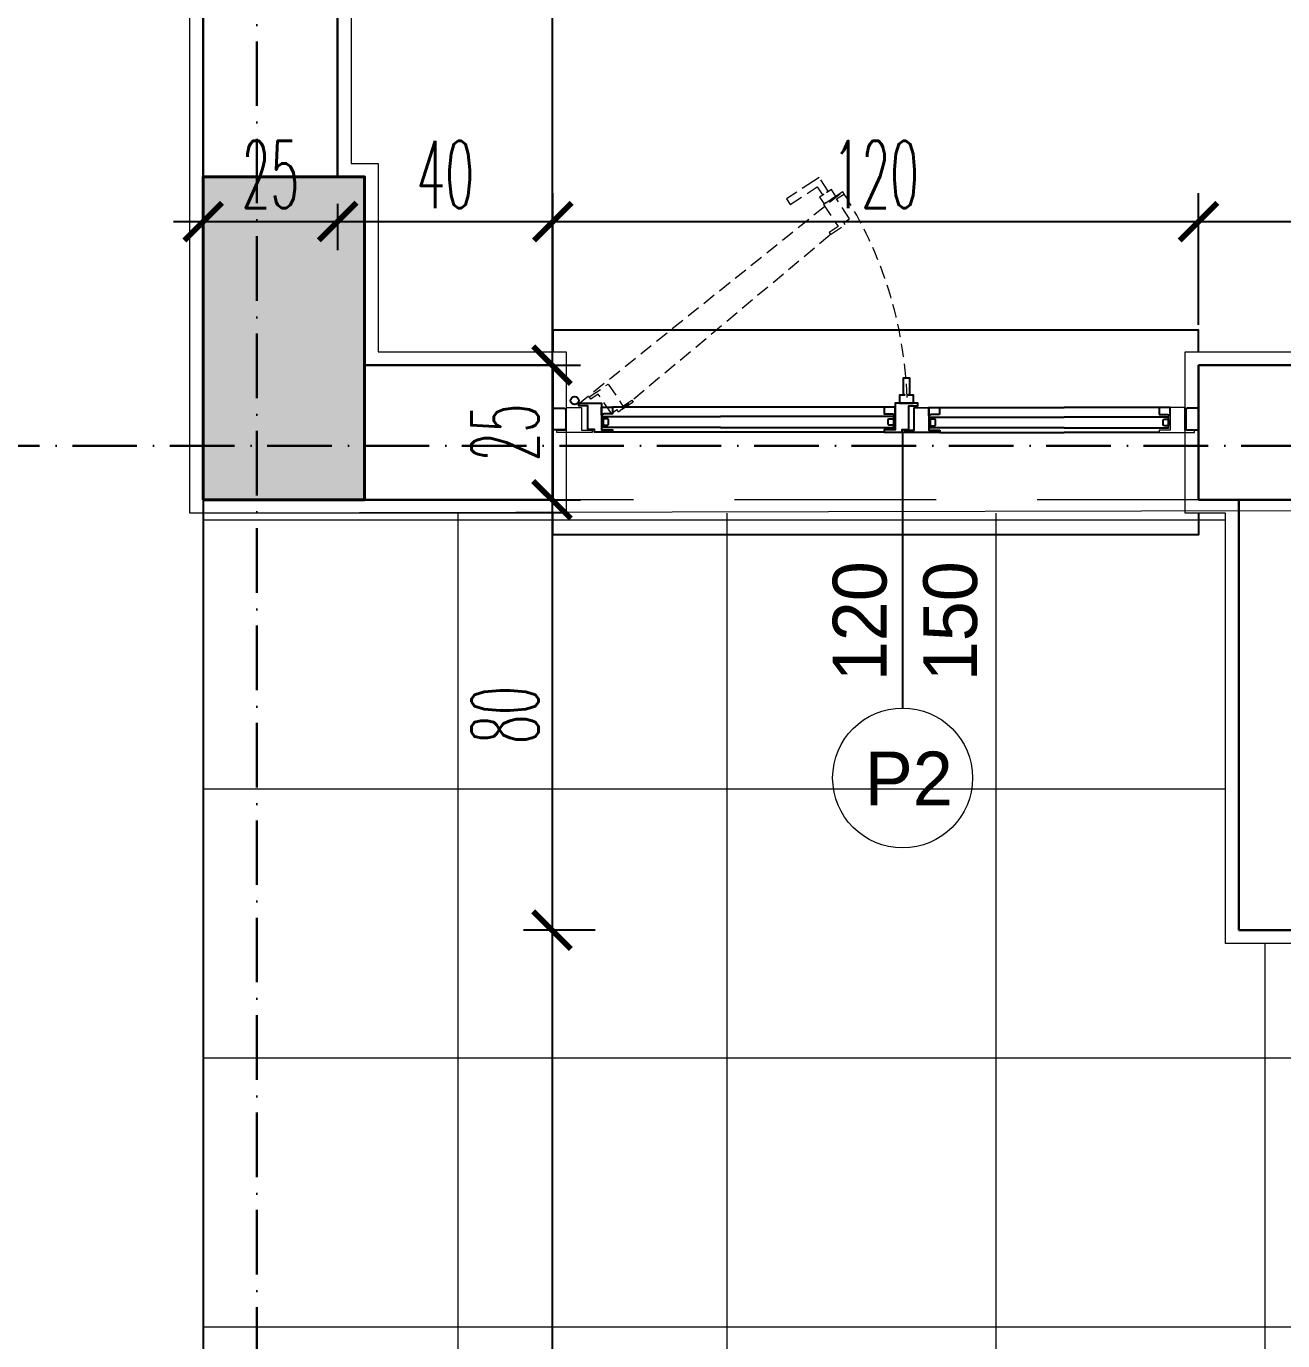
# Model space of a CAD drawing. Extents: x 775040 to 808375, y 4159409 to 4163651.
# Drawn here: x 784169.8 to 784403.3, y 4161647.4 to 4161891.8 of the extents above; entities that cross this region are included whole.
import ezdxf

# ---------------------------------------------------------------- set-up
doc = ezdxf.new("R2010")
doc.units = 0
doc.header["$MEASUREMENT"] = 0
doc.header["$PDMODE"] = 3
for name, pattern in [('ACAD_ISO07W100', [3, 0, -3]), ('ACAD_ISO10W100', [18, 12, -3, 0, -3]), ('DUZ', [500, 500]), ('HIDDEN', [0.375, 0.25, -0.125])]:
    doc.linetypes.add(name, pattern=pattern)
doc.layers.get('0').update_dxf_attribs({"linetype": 'DUZ'})
for name, color, linetype in [('denizlik', 25, 'Continuous'), ('pencere', 3, 'Continuous'), ('POZ', 3, 'Continuous')]:
    doc.layers.add(name, color=color, linetype=linetype)
for name, color, linetype, lineweight in [('duvar', 7, 'Continuous', 25), ('KAPI', 1, 'Continuous', 15), ('Z_ duvar', 7, 'Continuous', 30), ('Z_aks', 2, 'ACAD_ISO10W100', 30), ('Z_balkon', 3, 'Continuous', 25), ('Z_dış ölçü', 115, 'Continuous', 25), ('Z_izdot', 42, 'ACAD_ISO07W100', 9), ('Z_iç ölçü dikey', 111, 'Continuous', 25), ('Z_iç ölçü yatay', 75, 'Continuous', 20), ('Z_kolon', 2, 'Continuous', 40), ('Z_kolon tarama', 171, 'Continuous', 5), ('Z_sıva', 241, 'Continuous', 5), ('Z_tarama', 8, 'Continuous', 5), ('Z_zemin kat emsal', 1, 'Continuous', 9)]:
    doc.layers.add(name, color=color, linetype=linetype, lineweight=lineweight)
doc.styles.add('M2', font='', dxfattribs={"height": 10})
doc.styles.add('OLCUIC', font='ROMANS.SHX', dxfattribs={"width": 0.5})
doc.styles.get('M2').set_extended_font_data('Turkish Arial')
doc.dimstyles.new('ölçü 50', dxfattribs={"dimtxt": 12.5, "dimasz": 7, "dimexe": 5.3, "dimexo": 5, "dimgap": 2.5, "dimtad": 1, "dimdec": 0, "dimzin": 9, "dimdsep": 46, "dimtxsty": 'OLCUIC', "dimblk1": 'ARCHTICK', "dimblk2": 'ARCHTICK', "dimsah": 1, "dimcen": 0, "dimdle": 5.5, "dimadec": 0, "dimazin": 0, "dimtfac": 1, "dimtdec": 0, "dimtix": 1, "dimtofl": 0, "dimtmove": 1, "dimatfit": 3, "dimldrblk": 'ARCHTICK', "dimfxl": 0, "dimtolj": 1, "dimtzin": 0, "dimarcsym": 0})

# ---------------------------------------------------------------- blocks, each defined once
blk = doc.blocks.new('FAFA')
at = {"layer": 'denizlik'}
for points in [[(70653.35, -14418.76), (70653.35, -14414.76), (70533.35, -14414.76), (70533.35, -14418.76)], [(70653.35, -14448.76), (70653.35, -14452.76), (70533.35, -14452.76), (70533.35, -14448.76)]]:
    blk.add_lwpolyline(points, dxfattribs=at)
at = {"layer": 'duvar'}
for p, q in [((70533.35, -14421.26), (70533.35, -14446.26)), ((70653.35, -14421.26), (70653.35, -14441.26)), ((70653.35, -14421.26), (70653.35, -14446.26))]:
    blk.add_line(p, q, dxfattribs=at)
at = {"layer": 'KAPI', "color": 1, "linetype": 'HIDDEN', "ltscale": 10}
for p, q in [((70581.81, -14387.06), (70576.78, -14390.33)), ((70577.46, -14391.37), (70582.49, -14388.11)), ((70538, -14428.53), (70587.23, -14389.02)), ((70576.78, -14390.33), (70577.46, -14391.37)), ((70545.52, -14429.91), (70584.93, -14396.95))]:
    blk.add_line(p, q, dxfattribs=at)
for points in [[(70585.93, -14389.87), (70585.11, -14388.61), (70584.27, -14389.15), (70584.22, -14389.07), (70584.49, -14388.89), (70582.86, -14386.38), (70581.81, -14387.06)], [(70582.49, -14388.11), (70583.44, -14389.57), (70583.63, -14389.45), (70583.69, -14389.53), (70582.93, -14390.02), (70583.75, -14391.28), (70585.93, -14389.87)]]:
    blk.add_lwpolyline(points, dxfattribs=at)
for points in [[(70584.93, -14396.95), (70587.7, -14395.13), (70587.43, -14394.72), (70588.5, -14394.02), (70586.09, -14390.35), (70587.49, -14389.43), (70587.23, -14389.02), (70583.67, -14391.35), (70586.36, -14395.46), (70584.68, -14396.57)], [(70548.3, -14428.1), (70545.55, -14429.95), (70545.28, -14429.54), (70544.22, -14430.25), (70541.77, -14426.62), (70540.38, -14427.56), (70540.1, -14427.15), (70543.63, -14424.77), (70546.37, -14428.85), (70548.05, -14427.72)]]:
    blk.add_lwpolyline(points, close=True, dxfattribs=at)
at = {"layer": 'KAPI'}
for points in [[(70538.65, -14429.14), (70538.65, -14433.33), (70540.68, -14433.33), (70540.68, -14433.79), (70534.11, -14433.79), (70534.11, -14433.33), (70535.88, -14433.33), (70535.88, -14429.14), (70538.65, -14429.14)], [(70648.06, -14429.14), (70648.06, -14433.33), (70646.03, -14433.33), (70646.03, -14433.79), (70652.6, -14433.79), (70652.6, -14433.33), (70650.82, -14433.33), (70650.82, -14429.14), (70648.06, -14429.14)]]:
    blk.add_lwpolyline(points, dxfattribs=at)
for centre, radius in [((70537.4, -14427.83), 0.75), ((70598.35, -14497.98), 13)]:
    blk.add_circle(centre, radius, dxfattribs=at)
at = {"layer": 'KAPI', "color": 1, "linetype": 'HIDDEN', "ltscale": 10}
blk.add_arc((70523.58, -14429.93), 75.66, 2.0451, 32.7348, dxfattribs=at)
at = {"layer": 'pencere', "color": 1}
for p, q in [((70594.95, -14429.03), (70544.41, -14429.03)), ((70605.23, -14429.14), (70628.35, -14429.14)), ((70646.06, -14429.14), (70628.35, -14429.14)), ((70594.94, -14433.7), (70544.42, -14433.7)), ((70605.26, -14433.79), (70628.35, -14433.79)), ((70646.03, -14433.79), (70628.35, -14433.79))]:
    blk.add_line(p, q, dxfattribs=at)
at = {"layer": 'pencere', "color": 234}
blk.add_lwpolyline([(70600.39, -14428.29), (70600.39, -14426.79), (70599.39, -14426.79), (70599.39, -14426.69), (70599.71, -14426.69), (70599.71, -14423.69), (70598.46, -14423.69), (70598.46, -14426.69), (70598.69, -14426.69), (70598.69, -14426.79), (70597.79, -14426.79), (70597.79, -14428.29), (70600.39, -14428.29)], dxfattribs=at)
at = {"layer": 'pencere'}
for points in [[(70533.35, -14429.56, -0.414214), (70533.65, -14429.26), (70535.43, -14429.26, -0.414214), (70535.73, -14429.56), (70535.73, -14432.96, -0.414214), (70535.43, -14433.26), (70533.65, -14433.26, -0.414214), (70533.35, -14432.96)], [(70653.35, -14429.56, 0.414214), (70653.05, -14429.26), (70651.28, -14429.26, 0.414214), (70650.98, -14429.56), (70650.98, -14432.96, 0.414214), (70651.28, -14433.26), (70653.05, -14433.26, 0.414214), (70653.35, -14432.96)]]:
    blk.add_lwpolyline(points, format="xyb", close=True, dxfattribs=at)
for points in [[(70544.42, -14433.7), (70541.11, -14433.7), (70541.11, -14433.21), (70539.83, -14433.21), (70539.83, -14428.83), (70538.15, -14428.83), (70538.15, -14428.33), (70542.4, -14428.33), (70542.4, -14433.24), (70544.42, -14433.24)], [(70594.94, -14433.7), (70598.25, -14433.7), (70598.25, -14433.21), (70599.53, -14433.21), (70599.53, -14428.82), (70601.21, -14428.82), (70601.21, -14428.33), (70596.96, -14428.33), (70596.96, -14433.24), (70594.94, -14433.24)], [(70605.26, -14433.33), (70605.26, -14433.79), (70598.69, -14433.79), (70598.69, -14433.33), (70600.47, -14433.33), (70600.47, -14429.15), (70603.23, -14429.14), (70603.23, -14433.33)], [(70605.23, -14430.42), (70603.72, -14430.42), (70603.51, -14430.49), (70603.3, -14430.59), (70603.23, -14430.64), (70603.23, -14429.14), (70605.23, -14429.14)], [(70646.06, -14430.42), (70647.57, -14430.42), (70647.78, -14430.49), (70647.99, -14430.59), (70648.06, -14430.64), (70648.06, -14429.14), (70646.06, -14429.14)], [(70542.83, -14431.2), (70542.81, -14431.2), (70542.78, -14431.21), (70542.75, -14431.22), (70542.73, -14431.24), (70542.71, -14431.27), (70542.69, -14431.3), (70542.68, -14431.33), (70542.67, -14431.36), (70542.67, -14431.4), (70542.67, -14432.2), (70542.67, -14432.2), (70542.67, -14432.23), (70542.68, -14432.27), (70542.69, -14432.3), (70542.71, -14432.33), (70542.73, -14432.35), (70542.75, -14432.37), (70542.78, -14432.39), (70542.81, -14432.39), (70542.83, -14432.4), (70543.5, -14432.4), (70543.53, -14432.39), (70543.56, -14432.39), (70543.58, -14432.37), (70543.61, -14432.35), (70543.63, -14432.33), (70543.65, -14432.3), (70543.66, -14432.27), (70543.67, -14432.23), (70543.67, -14432.2), (70543.67, -14431.4), (70543.67, -14431.36), (70543.66, -14431.33), (70543.65, -14431.3), (70543.63, -14431.27), (70543.61, -14431.24), (70543.58, -14431.22), (70543.56, -14431.21), (70543.53, -14431.2), (70543.5, -14431.2), (70542.83, -14431.2)], [(70596.52, -14431.2), (70596.55, -14431.2), (70596.58, -14431.21), (70596.61, -14431.22), (70596.63, -14431.24), (70596.65, -14431.27), (70596.67, -14431.3), (70596.68, -14431.33), (70596.69, -14431.36), (70596.69, -14431.4), (70596.69, -14432.2), (70596.69, -14432.2), (70596.69, -14432.23), (70596.68, -14432.26), (70596.67, -14432.3), (70596.65, -14432.32), (70596.63, -14432.35), (70596.61, -14432.37), (70596.58, -14432.38), (70596.55, -14432.39), (70596.52, -14432.4), (70595.86, -14432.4), (70595.83, -14432.39), (70595.8, -14432.38), (70595.77, -14432.37), (70595.75, -14432.35), (70595.73, -14432.32), (70595.71, -14432.3), (70595.7, -14432.26), (70595.69, -14432.23), (70595.69, -14432.2), (70595.69, -14431.4), (70595.69, -14431.36), (70595.7, -14431.33), (70595.71, -14431.3), (70595.73, -14431.27), (70595.75, -14431.24), (70595.77, -14431.22), (70595.8, -14431.21), (70595.83, -14431.2), (70595.86, -14431.2), (70596.52, -14431.2)], [(70603.66, -14431.31), (70603.63, -14431.31), (70603.6, -14431.32), (70603.57, -14431.33), (70603.55, -14431.35), (70603.53, -14431.38), (70603.51, -14431.41), (70603.5, -14431.44), (70603.49, -14431.47), (70603.49, -14431.51), (70603.49, -14432.31), (70603.49, -14432.31), (70603.49, -14432.34), (70603.5, -14432.37), (70603.51, -14432.41), (70603.53, -14432.43), (70603.55, -14432.46), (70603.57, -14432.48), (70603.6, -14432.49), (70603.63, -14432.5), (70603.66, -14432.51), (70604.32, -14432.51), (70604.35, -14432.5), (70604.38, -14432.49), (70604.41, -14432.48), (70604.43, -14432.46), (70604.45, -14432.43), (70604.47, -14432.41), (70604.48, -14432.37), (70604.49, -14432.34), (70604.49, -14432.31), (70604.49, -14431.51), (70604.49, -14431.47), (70604.48, -14431.44), (70604.47, -14431.41), (70604.45, -14431.38), (70604.43, -14431.35), (70604.41, -14431.33), (70604.38, -14431.32), (70604.35, -14431.31), (70604.32, -14431.31), (70603.66, -14431.31)], [(70647.63, -14431.31), (70647.66, -14431.31), (70647.69, -14431.32), (70647.72, -14431.33), (70647.74, -14431.35), (70647.76, -14431.38), (70647.78, -14431.41), (70647.79, -14431.44), (70647.8, -14431.47), (70647.8, -14431.51), (70647.8, -14432.31), (70647.8, -14432.31), (70647.8, -14432.34), (70647.79, -14432.37), (70647.78, -14432.41), (70647.76, -14432.43), (70647.74, -14432.46), (70647.72, -14432.48), (70647.69, -14432.49), (70647.66, -14432.5), (70647.63, -14432.51), (70646.97, -14432.51), (70646.94, -14432.5), (70646.91, -14432.49), (70646.88, -14432.48), (70646.86, -14432.46), (70646.84, -14432.43), (70646.82, -14432.41), (70646.81, -14432.37), (70646.8, -14432.34), (70646.8, -14432.31), (70646.8, -14431.51), (70646.8, -14431.47), (70646.81, -14431.44), (70646.82, -14431.41), (70646.84, -14431.38), (70646.86, -14431.35), (70646.88, -14431.33), (70646.91, -14431.32), (70646.94, -14431.31), (70646.97, -14431.31), (70647.63, -14431.31)]]:
    blk.add_lwpolyline(points, close=True, dxfattribs=at)
for points in [[(70543.04, -14430.31), (70542.9, -14430.31), (70542.69, -14430.38), (70542.48, -14430.49), (70542.4, -14430.54), (70542.4, -14429.03), (70544.41, -14429.03), (70544.41, -14430.31), (70544.09, -14430.31), (70542.9, -14430.31)], [(70596.32, -14430.31), (70596.46, -14430.31), (70596.67, -14430.38), (70596.88, -14430.48), (70596.96, -14430.54), (70596.96, -14429.03), (70594.95, -14429.03), (70594.95, -14430.31), (70595.27, -14430.31), (70596.46, -14430.31)], [(70564.48, -14432.81), (70542.67, -14432.81), (70542.67, -14430.8), (70564.48, -14430.8)], [(70564.48, -14432.81), (70596.69, -14432.81), (70596.69, -14430.8), (70564.48, -14430.8)], [(70628.35, -14432.92), (70603.49, -14432.92), (70603.49, -14430.91), (70628.35, -14430.91)], [(70628.35, -14432.92), (70647.8, -14432.92), (70647.8, -14430.91), (70628.35, -14430.91)]]:
    blk.add_lwpolyline(points, dxfattribs=at)
blk.add_circle((70537.4, -14427.83), 0.75, dxfattribs=at)
at = {"layer": 'POZ'}
blk.add_line((70598.35, -14433.7), (70598.35, -14484.98), dxfattribs=at)
at = {"layer": 'KAPI', "style": 'M2', "flags": 4}
blk.add_attdef('P2', (70591.33, -14503.09), '', height=10, dxfattribs=at)
at = {"layer": 'POZ', "style": 'M2', "flags": 4}
for tag, p in [('120', (70595.37, -14480)), ('150', (70612.19, -14480))]:
    blk.add_attdef(tag, p, '', height=10, rotation=90, dxfattribs=at)
blk = doc.blocks.new('_ARCHTICK')
at = {"color": 0, "linetype": 'ByBlock', "const_width": 0.15}
blk.add_lwpolyline([(-0.5, -0.5), (0.5, 0.5)], dxfattribs=at)
blk = doc.blocks.new('*D149')
at = {"layer": 'Defpoints', "color": 0, "linetype": 'Continuous', "transparency": 16777216}
for p in [(784227.64, 4161863.75), (784227.64, 4161855.45), (784202.64, 4161833.75)]:
    blk.add_point(p, dxfattribs=at)
at = {"layer": 'Z_iç ölçü yatay', "color": 0, "linetype": 'Continuous', "lineweight": -2, "transparency": 16777216}
for p, q in [((784202.64, 4161838.75), (784202.64, 4161860.75)), ((784227.64, 4161858.75), (784227.64, 4161850.15)), ((784197.14, 4161855.45), (784233.14, 4161855.45))]:
    blk.add_line(p, q, dxfattribs=at)
at = {"layer": 'Z_iç ölçü yatay', "color": 0, "linetype": 'Continuous', "lineweight": -2, "transparency": 16777216, "xscale": 7, "yscale": 7, "zscale": 7, "rotation": 180}
blk.add_blockref('_ARCHTICK', (784202.64, 4161855.45), dxfattribs=at)
at = {"layer": 'Z_iç ölçü yatay', "color": 0, "linetype": 'Continuous', "lineweight": -2, "transparency": 16777216, "xscale": 7, "yscale": 7, "zscale": 7}
blk.add_blockref('_ARCHTICK', (784227.64, 4161855.45), dxfattribs=at)
at = {"layer": 'Z_iç ölçü yatay', "color": 0, "linetype": 'Continuous', "transparency": 16777216, "insert": (784215.14, 4161864.2), "char_height": 12.5, "attachment_point": 5, "style": 'OLCUIC'}
blk.add_mtext('\\A1;25', dxfattribs=at)
blk = doc.blocks.new('*D150')
at = {"layer": 'Defpoints', "color": 0, "linetype": 'Continuous', "transparency": 16777216}
for p in [(784227.64, 4161863.75), (784267.64, 4161855.45), (784267.64, 4161828.75)]:
    blk.add_point(p, dxfattribs=at)
at = {"layer": 'Z_iç ölçü yatay', "color": 0, "linetype": 'Continuous', "lineweight": -2, "transparency": 16777216}
for p, q in [((784267.64, 4161833.75), (784267.64, 4161860.75)), ((784227.64, 4161858.75), (784227.64, 4161850.15)), ((784222.14, 4161855.45), (784273.14, 4161855.45))]:
    blk.add_line(p, q, dxfattribs=at)
at = {"layer": 'Z_iç ölçü yatay', "color": 0, "linetype": 'Continuous', "lineweight": -2, "transparency": 16777216, "xscale": 7, "yscale": 7, "zscale": 7, "rotation": 180}
blk.add_blockref('_ARCHTICK', (784227.64, 4161855.45), dxfattribs=at)
at = {"layer": 'Z_iç ölçü yatay', "color": 0, "linetype": 'Continuous', "lineweight": -2, "transparency": 16777216, "xscale": 7, "yscale": 7, "zscale": 7}
blk.add_blockref('_ARCHTICK', (784267.64, 4161855.45), dxfattribs=at)
at = {"layer": 'Z_iç ölçü yatay', "color": 0, "linetype": 'Continuous', "transparency": 16777216, "insert": (784247.64, 4161864.2), "char_height": 12.5, "attachment_point": 5, "style": 'OLCUIC'}
blk.add_mtext('\\A1;40', dxfattribs=at)
blk = doc.blocks.new('*D151')
at = {"layer": 'Defpoints', "color": 0, "linetype": 'Continuous', "transparency": 16777216}
for p in [(784387.64, 4161855.45), (784387.64, 4161831.25), (784267.64, 4161828.75)]:
    blk.add_point(p, dxfattribs=at)
at = {"layer": 'Z_iç ölçü yatay', "color": 0, "linetype": 'Continuous', "lineweight": -2, "transparency": 16777216}
for p, q in [((784267.64, 4161833.75), (784267.64, 4161860.75)), ((784387.64, 4161836.25), (784387.64, 4161860.75)), ((784262.14, 4161855.45), (784393.14, 4161855.45))]:
    blk.add_line(p, q, dxfattribs=at)
at = {"layer": 'Z_iç ölçü yatay', "color": 0, "linetype": 'Continuous', "lineweight": -2, "transparency": 16777216, "xscale": 7, "yscale": 7, "zscale": 7, "rotation": 180}
blk.add_blockref('_ARCHTICK', (784267.64, 4161855.45), dxfattribs=at)
at = {"layer": 'Z_iç ölçü yatay', "color": 0, "linetype": 'Continuous', "lineweight": -2, "transparency": 16777216, "xscale": 7, "yscale": 7, "zscale": 7}
blk.add_blockref('_ARCHTICK', (784387.64, 4161855.45), dxfattribs=at)
at = {"layer": 'Z_iç ölçü yatay', "color": 0, "linetype": 'Continuous', "transparency": 16777216, "insert": (784327.64, 4161864.2), "char_height": 12.5, "attachment_point": 5, "style": 'OLCUIC'}
blk.add_mtext('\\A1;120', dxfattribs=at)
blk = doc.blocks.new('*D152')
at = {"layer": 'Defpoints', "color": 0, "linetype": 'Continuous', "transparency": 16777216}
for p in [(784747.64, 4161855.45), (784387.64, 4161831.25), (784747.64, 4161828.75)]:
    blk.add_point(p, dxfattribs=at)
at = {"layer": 'Z_iç ölçü yatay', "color": 0, "linetype": 'Continuous', "lineweight": -2, "transparency": 16777216}
for p, q in [((784387.64, 4161836.25), (784387.64, 4161860.75)), ((784747.64, 4161833.75), (784747.64, 4161860.75)), ((784382.14, 4161855.45), (784753.14, 4161855.45))]:
    blk.add_line(p, q, dxfattribs=at)
at = {"layer": 'Z_iç ölçü yatay', "color": 0, "linetype": 'Continuous', "lineweight": -2, "transparency": 16777216, "xscale": 7, "yscale": 7, "zscale": 7, "rotation": 180}
blk.add_blockref('_ARCHTICK', (784387.64, 4161855.45), dxfattribs=at)
at = {"layer": 'Z_iç ölçü yatay', "color": 0, "linetype": 'Continuous', "lineweight": -2, "transparency": 16777216, "xscale": 7, "yscale": 7, "zscale": 7}
blk.add_blockref('_ARCHTICK', (784747.64, 4161855.45), dxfattribs=at)
at = {"layer": 'Z_iç ölçü yatay', "color": 0, "linetype": 'Continuous', "transparency": 16777216, "insert": (784567.64, 4161864.2), "char_height": 12.5, "attachment_point": 5, "style": 'OLCUIC'}
blk.add_mtext('\\A1;360', dxfattribs=at)
blk = doc.blocks.new('*D349')
at = {"layer": 'Defpoints', "color": 0, "linetype": 'Continuous', "transparency": 16777216}
for p in [(783912.64, 4161673.75), (785358.64, 4161673.75), (785358.64, 4161543.75)]:
    blk.add_point(p, dxfattribs=at)
at = {"layer": 'Z_dış ölçü', "color": 0, "linetype": 'Continuous', "lineweight": -2, "transparency": 16777216}
for p, q in [((783912.64, 4161538.25), (783912.64, 4161679.25)), ((783920.64, 4161673.75), (783907.34, 4161673.75)), ((783920.64, 4161543.75), (783907.34, 4161543.75))]:
    blk.add_line(p, q, dxfattribs=at)
at = {"layer": 'Z_dış ölçü', "color": 0, "linetype": 'Continuous', "lineweight": -2, "transparency": 16777216, "xscale": 7, "yscale": 7, "zscale": 7}
for p, rotation in [((783912.64, 4161673.75), 90), ((783912.64, 4161543.75), 270)]:
    blk.add_blockref('_ARCHTICK', p, dxfattribs=dict(at, rotation=rotation))
at = {"layer": 'Z_dış ölçü', "color": 0, "linetype": 'Continuous', "transparency": 16777216, "insert": (783903.89, 4161608.75), "char_height": 12.5, "attachment_point": 5, "rotation": 90, "style": 'OLCUIC'}
blk.add_mtext('\\A1;130', dxfattribs=at)
blk = doc.blocks.new('*D350')
at = {"layer": 'Defpoints', "color": 0, "linetype": 'Continuous', "transparency": 16777216}
for p in [(783912.64, 4161793.75), (785360.64, 4161793.75), (785358.64, 4161673.75)]:
    blk.add_point(p, dxfattribs=at)
at = {"layer": 'Z_dış ölçü', "color": 0, "linetype": 'Continuous', "lineweight": -2, "transparency": 16777216}
for p, q in [((783912.64, 4161668.25), (783912.64, 4161799.25)), ((783920.64, 4161793.75), (783907.34, 4161793.75)), ((783920.64, 4161673.75), (783907.34, 4161673.75))]:
    blk.add_line(p, q, dxfattribs=at)
at = {"layer": 'Z_dış ölçü', "color": 0, "linetype": 'Continuous', "lineweight": -2, "transparency": 16777216, "xscale": 7, "yscale": 7, "zscale": 7}
for p, rotation in [((783912.64, 4161793.75), 90), ((783912.64, 4161673.75), 270)]:
    blk.add_blockref('_ARCHTICK', p, dxfattribs=dict(at, rotation=rotation))
at = {"layer": 'Z_dış ölçü', "color": 0, "linetype": 'Continuous', "transparency": 16777216, "insert": (783903.89, 4161733.75), "char_height": 12.5, "attachment_point": 5, "rotation": 90, "style": 'OLCUIC'}
blk.add_mtext('\\A1;120', dxfattribs=at)
blk = doc.blocks.new('*D351')
at = {"layer": 'Defpoints', "color": 0, "linetype": 'Continuous', "transparency": 16777216}
for p in [(783912.64, 4161803.75), (785220.78, 4161803.75), (785360.64, 4161793.75)]:
    blk.add_point(p, dxfattribs=at)
at = {"layer": 'Z_dış ölçü', "color": 0, "linetype": 'Continuous', "lineweight": -2, "transparency": 16777216}
for p, q in [((783912.64, 4161803.75), (783912.64, 4161810.75)), ((783920.64, 4161803.75), (783907.34, 4161803.75)), ((783920.64, 4161793.75), (783907.34, 4161793.75)), ((783912.64, 4161793.75), (783912.64, 4161786.75))]:
    blk.add_line(p, q, dxfattribs=at)
at = {"layer": 'Z_dış ölçü', "color": 0, "linetype": 'Continuous', "lineweight": -2, "transparency": 16777216, "xscale": 7, "yscale": 7, "zscale": 7}
for p, rotation in [((783912.64, 4161803.75), 270), ((783912.64, 4161793.75), 90)]:
    blk.add_blockref('_ARCHTICK', p, dxfattribs=dict(at, rotation=rotation))
at = {"layer": 'Z_dış ölçü', "color": 0, "linetype": 'Continuous', "transparency": 16777216, "insert": (783903.89, 4161798.75), "char_height": 12.5, "attachment_point": 5, "rotation": 90, "style": 'OLCUIC'}
blk.add_mtext('\\A1;10', dxfattribs=at)
blk = doc.blocks.new('*D352')
at = {"layer": 'Defpoints', "color": 0, "linetype": 'Continuous', "transparency": 16777216}
for p in [(783912.64, 4161993.63), (784160.78, 4161993.63), (785220.78, 4161803.75)]:
    blk.add_point(p, dxfattribs=at)
at = {"layer": 'Z_dış ölçü', "color": 0, "linetype": 'Continuous', "lineweight": -2, "transparency": 16777216}
for p, q in [((783912.64, 4161798.25), (783912.64, 4161999.13)), ((783920.64, 4161993.63), (783907.34, 4161993.63)), ((783920.64, 4161803.75), (783907.34, 4161803.75))]:
    blk.add_line(p, q, dxfattribs=at)
at = {"layer": 'Z_dış ölçü', "color": 0, "linetype": 'Continuous', "lineweight": -2, "transparency": 16777216, "xscale": 7, "yscale": 7, "zscale": 7}
for p, rotation in [((783912.64, 4161993.63), 90), ((783912.64, 4161803.75), 270)]:
    blk.add_blockref('_ARCHTICK', p, dxfattribs=dict(at, rotation=rotation))
at = {"layer": 'Z_dış ölçü', "color": 0, "linetype": 'Continuous', "transparency": 16777216, "insert": (783903.89, 4161898.69), "char_height": 12.5, "attachment_point": 5, "rotation": 90, "style": 'OLCUIC'}
blk.add_mtext('\\A1;190', dxfattribs=at)
blk = doc.blocks.new('*D363')
at = {"layer": 'Defpoints', "color": 0, "linetype": 'Continuous', "transparency": 16777216}
for p in [(784052.64, 4161993.63), (783887.64, 4161803.75), (784202.64, 4161803.75)]:
    blk.add_point(p, dxfattribs=at)
at = {"layer": 'Z_dış ölçü', "color": 0, "linetype": 'Continuous', "lineweight": -2, "transparency": 16777216}
for p, q in [((783887.64, 4161999.13), (783887.64, 4161798.25)), ((783895.64, 4161993.63), (783882.34, 4161993.63)), ((783895.64, 4161803.75), (783882.34, 4161803.75))]:
    blk.add_line(p, q, dxfattribs=at)
at = {"layer": 'Z_dış ölçü', "color": 0, "linetype": 'Continuous', "lineweight": -2, "transparency": 16777216, "xscale": 7, "yscale": 7, "zscale": 7}
for p, rotation in [((783887.64, 4161993.63), 90), ((783887.64, 4161803.75), 270)]:
    blk.add_blockref('_ARCHTICK', p, dxfattribs=dict(at, rotation=rotation))
at = {"layer": 'Z_dış ölçü', "color": 0, "linetype": 'Continuous', "transparency": 16777216, "insert": (783878.89, 4161898.69), "char_height": 12.5, "attachment_point": 5, "rotation": 90, "style": 'OLCUIC'}
blk.add_mtext('\\A1;190', dxfattribs=at)
blk = doc.blocks.new('*D364')
at = {"layer": 'Defpoints', "color": 0, "linetype": 'Continuous', "transparency": 16777216}
for p in [(784202.64, 4161803.75), (783887.64, 4161723.75), (784395.13, 4161723.75)]:
    blk.add_point(p, dxfattribs=at)
at = {"layer": 'Z_dış ölçü', "color": 0, "linetype": 'Continuous', "lineweight": -2, "transparency": 16777216}
for p, q in [((783887.64, 4161809.25), (783887.64, 4161718.25)), ((783895.64, 4161803.75), (783882.34, 4161803.75)), ((783895.64, 4161723.75), (783882.34, 4161723.75))]:
    blk.add_line(p, q, dxfattribs=at)
at = {"layer": 'Z_dış ölçü', "color": 0, "linetype": 'Continuous', "lineweight": -2, "transparency": 16777216, "xscale": 7, "yscale": 7, "zscale": 7}
for p, rotation in [((783887.64, 4161803.75), 90), ((783887.64, 4161723.75), 270)]:
    blk.add_blockref('_ARCHTICK', p, dxfattribs=dict(at, rotation=rotation))
at = {"layer": 'Z_dış ölçü', "color": 0, "linetype": 'Continuous', "transparency": 16777216, "insert": (783878.89, 4161763.75), "char_height": 12.5, "attachment_point": 5, "rotation": 90, "style": 'OLCUIC'}
blk.add_mtext('\\A1;80', dxfattribs=at)
blk = doc.blocks.new('*D365')
at = {"layer": 'Defpoints', "color": 0, "linetype": 'Continuous', "transparency": 16777216}
for p in [(784395.13, 4161723.75), (783887.64, 4160943.75), (785172.64, 4160943.75)]:
    blk.add_point(p, dxfattribs=at)
at = {"layer": 'Z_dış ölçü', "color": 0, "linetype": 'Continuous', "lineweight": -2, "transparency": 16777216}
for p, q in [((783887.64, 4161729.25), (783887.64, 4160938.25)), ((783895.64, 4161723.75), (783882.34, 4161723.75)), ((783895.64, 4160943.75), (783882.34, 4160943.75))]:
    blk.add_line(p, q, dxfattribs=at)
at = {"layer": 'Z_dış ölçü', "color": 0, "linetype": 'Continuous', "lineweight": -2, "transparency": 16777216, "xscale": 7, "yscale": 7, "zscale": 7}
for p, rotation in [((783887.64, 4161723.75), 90), ((783887.64, 4160943.75), 270)]:
    blk.add_blockref('_ARCHTICK', p, dxfattribs=dict(at, rotation=rotation))
at = {"layer": 'Z_dış ölçü', "color": 0, "linetype": 'Continuous', "transparency": 16777216, "insert": (783878.89, 4161333.75), "char_height": 12.5, "attachment_point": 5, "rotation": 90, "style": 'OLCUIC'}
blk.add_mtext('\\A1;780', dxfattribs=at)
blk = doc.blocks.new('*D764')
at = {"layer": 'Defpoints', "color": 0, "linetype": 'Continuous', "transparency": 16777216}
for p in [(784195.14, 4162043.75), (784222.03, 4161828.75), (784267.49, 4161828.75)]:
    blk.add_point(p, dxfattribs=at)
at = {"layer": 'Z_iç ölçü dikey', "color": 0, "linetype": 'Continuous', "lineweight": -2, "transparency": 16777216}
for p, q in [((784267.49, 4162049.25), (784267.49, 4161823.25)), ((784259.49, 4162043.75), (784272.79, 4162043.75)), ((784259.49, 4161828.75), (784272.79, 4161828.75))]:
    blk.add_line(p, q, dxfattribs=at)
at = {"layer": 'Z_iç ölçü dikey', "color": 0, "linetype": 'Continuous', "lineweight": -2, "transparency": 16777216, "xscale": 7, "yscale": 7, "zscale": 7}
for p, rotation in [((784267.49, 4162043.75), 90), ((784267.49, 4161828.75), 270)]:
    blk.add_blockref('_ARCHTICK', p, dxfattribs=dict(at, rotation=rotation))
at = {"layer": 'Z_iç ölçü dikey', "color": 0, "linetype": 'Continuous', "transparency": 16777216, "insert": (784258.74, 4161936.25), "char_height": 12.5, "attachment_point": 5, "rotation": 90, "style": 'OLCUIC'}
blk.add_mtext('\\A1;215', dxfattribs=at)
blk = doc.blocks.new('*D765')
at = {"layer": 'Defpoints', "color": 0, "linetype": 'Continuous', "transparency": 16777216}
for p in [(784222.03, 4161828.75), (784225.14, 4161803.75), (784267.49, 4161803.75)]:
    blk.add_point(p, dxfattribs=at)
at = {"layer": 'Z_iç ölçü dikey', "color": 0, "linetype": 'Continuous', "lineweight": -2, "transparency": 16777216}
for p, q in [((784267.49, 4161834.25), (784267.49, 4161798.25)), ((784259.49, 4161828.75), (784272.79, 4161828.75)), ((784259.49, 4161803.75), (784272.79, 4161803.75))]:
    blk.add_line(p, q, dxfattribs=at)
at = {"layer": 'Z_iç ölçü dikey', "color": 0, "linetype": 'Continuous', "lineweight": -2, "transparency": 16777216, "xscale": 7, "yscale": 7, "zscale": 7}
for p, rotation in [((784267.49, 4161828.75), 90), ((784267.49, 4161803.75), 270)]:
    blk.add_blockref('_ARCHTICK', p, dxfattribs=dict(at, rotation=rotation))
at = {"layer": 'Z_iç ölçü dikey', "color": 0, "linetype": 'Continuous', "transparency": 16777216, "insert": (784258.74, 4161816.25), "char_height": 12.5, "attachment_point": 5, "rotation": 90, "style": 'OLCUIC'}
blk.add_mtext('\\A1;25', dxfattribs=at)
blk = doc.blocks.new('*D766')
at = {"layer": 'Defpoints', "color": 0, "linetype": 'Continuous', "transparency": 16777216}
for p in [(784225.14, 4161803.75), (784267.49, 4161723.75), (784395.13, 4161723.75)]:
    blk.add_point(p, dxfattribs=at)
at = {"layer": 'Z_iç ölçü dikey', "color": 0, "linetype": 'Continuous', "lineweight": -2, "transparency": 16777216}
for p, q in [((784267.49, 4161809.25), (784267.49, 4161718.25)), ((784259.49, 4161803.75), (784272.79, 4161803.75)), ((784275.49, 4161723.75), (784262.19, 4161723.75))]:
    blk.add_line(p, q, dxfattribs=at)
at = {"layer": 'Z_iç ölçü dikey', "color": 0, "linetype": 'Continuous', "lineweight": -2, "transparency": 16777216, "xscale": 7, "yscale": 7, "zscale": 7}
for p, rotation in [((784267.49, 4161803.75), 90), ((784267.49, 4161723.75), 270)]:
    blk.add_blockref('_ARCHTICK', p, dxfattribs=dict(at, rotation=rotation))
at = {"layer": 'Z_iç ölçü dikey', "color": 0, "linetype": 'Continuous', "transparency": 16777216, "insert": (784258.74, 4161763.75), "char_height": 12.5, "attachment_point": 5, "rotation": 90, "style": 'OLCUIC'}
blk.add_mtext('\\A1;80', dxfattribs=at)
blk = doc.blocks.new('*D767')
at = {"layer": 'Defpoints', "color": 0, "linetype": 'Continuous', "transparency": 16777216}
for p in [(784395.13, 4161723.75), (784232, 4160943.75), (784267.49, 4160943.75)]:
    blk.add_point(p, dxfattribs=at)
at = {"layer": 'Z_iç ölçü dikey', "color": 0, "linetype": 'Continuous', "lineweight": -2, "transparency": 16777216}
for p, q in [((784267.49, 4161729.25), (784267.49, 4160938.25)), ((784275.49, 4161723.75), (784262.19, 4161723.75)), ((784259.49, 4160943.75), (784272.79, 4160943.75))]:
    blk.add_line(p, q, dxfattribs=at)
at = {"layer": 'Z_iç ölçü dikey', "color": 0, "linetype": 'Continuous', "lineweight": -2, "transparency": 16777216, "xscale": 7, "yscale": 7, "zscale": 7}
for p, rotation in [((784267.49, 4161723.75), 90), ((784267.49, 4160943.75), 270)]:
    blk.add_blockref('_ARCHTICK', p, dxfattribs=dict(at, rotation=rotation))
at = {"layer": 'Z_iç ölçü dikey', "color": 0, "linetype": 'Continuous', "transparency": 16777216, "insert": (784258.74, 4161333.75), "char_height": 12.5, "attachment_point": 5, "rotation": 90, "style": 'OLCUIC'}
blk.add_mtext('\\A1;780', dxfattribs=at)

msp = doc.modelspace()

# ---------------------------------------------------------------- hatches: boundary and pattern name
at = {"layer": 'Z_kolon tarama', "linetype": 'Continuous'}
h = msp.add_hatch(dxfattribs=at)
h.set_pattern_fill('ANSI36', color=256, scale=30, style=0)
h.paths.add_polyline_path([(785365.14, 4160883.75), (785395.14, 4160883.75), (785395.14, 4160943.75), (785365.14, 4160943.75)])
h.paths.add_polyline_path([(785727.64, 4162018.75), (785727.64, 4161988.75), (785787.64, 4161988.75), (785787.64, 4162018.75)])
h.paths.add_polyline_path([(785672.64, 4162553.75), (785702.64, 4162553.75), (785702.64, 4162613.75), (785672.64, 4162613.75)])
h.paths.add_polyline_path([(785365.14, 4161568.75), (785395.14, 4161568.75), (785395.14, 4161628.75), (785365.14, 4161628.75)])
h.paths.add_polyline_path([(785617.64, 4160883.75), (785647.64, 4160883.75), (785647.64, 4160943.75), (785617.64, 4160943.75)])
h.paths.add_polyline_path([(785232.64, 4160913.75), (785232.64, 4160943.75), (785172.64, 4160943.75), (785172.64, 4160913.75)])
h.paths.add_polyline_path([(785172.64, 4160083.75), (785197.64, 4160083.75), (785197.64, 4160208.75), (785172.64, 4160208.75)])
h.paths.add_polyline_path([(785617.64, 4160083.75), (785647.64, 4160083.75), (785647.64, 4160143.75), (785617.64, 4160143.75)])
h.paths.add_polyline_path([(786152.64, 4160678.75), (786152.64, 4160703.75), (786057.64, 4160703.75), (786057.64, 4160678.75)])
h.paths.add_polyline_path([(786122.64, 4160888.75), (786152.64, 4160888.75), (786152.64, 4160943.75), (786122.64, 4160943.75)])
h.paths.add_polyline_path([(786122.64, 4161583.75), (786152.64, 4161583.75), (786152.64, 4161643.75), (786122.64, 4161643.75)])
h.paths.add_polyline_path([(786022.64, 4162018.75), (786022.64, 4161988.75), (786082.64, 4161988.75), (786082.64, 4162018.75)])
h.paths.add_polyline_path([(786052.64, 4162553.75), (786082.64, 4162553.75), (786082.64, 4162613.75), (786052.64, 4162613.75)])
h.paths.add_polyline_path([(784697.64, 4162613.75), (784697.64, 4162583.75), (784757.64, 4162583.75), (784757.64, 4162613.75)])
h.paths.add_polyline_path([(784202.64, 4161803.75), (784232.64, 4161803.75), (784232.64, 4161863.75), (784202.64, 4161863.75)])
h.paths.add_polyline_path([(785277.64, 4162553.75), (785307.64, 4162553.75), (785307.64, 4162613.75), (785277.64, 4162613.75)])
h.paths.add_polyline_path([(784891.92, 4161833.75), (784891.92, 4161803.75), (784951.92, 4161803.75), (784951.92, 4161833.75)])
h.paths.add_polyline_path([(785277.64, 4161828.75), (785277.64, 4161803.75), (785395.14, 4161803.75), (785395.14, 4161828.75)])
h.paths.add_polyline_path([(786052.64, 4160083.75), (786082.64, 4160083.75), (786082.64, 4160143.75), (786052.64, 4160143.75)])
h.paths.add_polyline_path([(784202.64, 4162553.75), (784232.64, 4162553.75), (784232.64, 4162613.75), (784202.64, 4162613.75)])
at = {"layer": 'Z_tarama'}
h = msp.add_hatch(dxfattribs=at)
h.set_pattern_fill('NET', color=256, scale=400, style=0)
h.paths.add_polyline_path([(784577.64, 4161721.25), (784392.63, 4161721.25), (784392.63, 4161801.25), (784202.64, 4161801.25), (784202.64, 4160943.75), (784577.64, 4160943.75)])

# ---------------------------------------------------------------- linework, layer by layer
at = {"layer": 'Z_ duvar', "linetype": 'Continuous'}
for p, q in [((784202.64, 4162043.75), (784202.64, 4161803.75)), ((784227.64, 4161863.75), (784227.64, 4162043.75)), ((784267.64, 4161828.75), (784232.64, 4161828.75)), ((784267.64, 4161803.75), (784267.64, 4161828.75)), ((784747.64, 4161828.75), (784387.64, 4161828.75)), ((784387.64, 4161828.75), (784387.64, 4161803.75)), ((784202.64, 4161803.75), (784267.64, 4161803.75)), ((784387.64, 4161803.75), (784387.64, 4161803.75)), ((784387.64, 4161803.75), (784387.64, 4161803.75)), ((784387.64, 4161803.75), (784387.64, 4161803.75)), ((784387.64, 4161803.75), (784387.64, 4161803.75)), ((784387.64, 4161803.75), (784772.64, 4161803.75)), ((784395.13, 4161803.75), (784395.13, 4161723.75)), ((784395.13, 4161723.75), (784577.64, 4161723.75))]:
    msp.add_line(p, q, dxfattribs=at)
at = {"layer": 'Z_aks'}
for p, q in [((784212.64, 4159668.75), (784212.64, 4163028.75)), ((786597.64, 4161813.75), (783787.64, 4161813.75))]:
    msp.add_line(p, q, dxfattribs=at)
at = {"layer": 'Z_balkon', "linetype": 'Continuous'}
msp.add_line((784202.64, 4161803.75), (784202.64, 4160943.75), dxfattribs=at)
at = {"layer": 'Z_izdot', "color": 5, "linetype": 'Continuous'}
msp.add_lwpolyline([(785365.14, 4160943.75), (785365.14, 4161803.75), (784202.64, 4161801.25), (784202.64, 4162003.63), (784062.64, 4162003.63), (784062.64, 4162413.95), (784202.64, 4162413.95), (784202.64, 4162613.75), (784972.64, 4162613.75), (784972.64, 4162713.75), (785277.64, 4162713.75), (785282.64, 4162613.75), (786082.64, 4162613.75), (786082.64, 4162393.75)], dxfattribs=at)
at = {"layer": 'Z_kolon', "linetype": 'Continuous'}
msp.add_lwpolyline([(784202.64, 4161803.75), (784232.64, 4161803.75), (784232.64, 4161863.75), (784202.64, 4161863.75)], close=True, dxfattribs=at)
at = {"layer": 'Z_sıva', "linetype": 'Continuous'}
for points in [[(784580.14, 4161721.25), (784392.63, 4161721.25), (784392.63, 4161801.25), (784385.14, 4161801.25), (784385.14, 4161831.25), (784745.14, 4161831.25), (784745.14, 4162056.25), (784760.14, 4162056.25), (784760.14, 4162046.25), (784864.42, 4162046.25), (784864.42, 4162031.25), (784760.14, 4162031.25), (784760.14, 4161831.25), (784775.14, 4161831.25), (784775.14, 4161801.25), (784580.14, 4161801.25)], [(784270.14, 4161801.25), (784200.14, 4161801.25), (784200.14, 4161863.75), (784200.14, 4162046.25), (784230.14, 4162046.25), (784230.14, 4161866.25), (784235.14, 4161866.25), (784235.14, 4161831.25), (784270.14, 4161831.25)]]:
    msp.add_lwpolyline(points, close=True, dxfattribs=at)
at = {"layer": 'Z_zemin kat emsal', "linetype": 'HIDDEN', "ltscale": 150}
msp.add_lwpolyline([(786152.64, 4161543.75), (786152.64, 4160678.75), (786082.64, 4160678.75), (786082.64, 4160083.75), (785172.64, 4160083.75), (785172.64, 4160183.75), (784202.64, 4160183.75), (784202.64, 4160943.75), (784602.64, 4160943.75), (784602.64, 4161723.75), (784395.13, 4161723.75), (784395.13, 4161803.75), (784202.64, 4161803.75), (784202.64, 4162613.75)], dxfattribs=at)

# ---------------------------------------------------------------- block references
at = {"layer": 'Z_kolon'}
ref = msp.add_blockref('FAFA', (713734.29, 4176250.01), dxfattribs=at)
ref.add_attrib('P2', 'P2', (784325.62, 4161746.93), dxfattribs={"layer": 'KAPI', "height": 10, "style": 'M2'})
ref.add_attrib('120', '120', (784329.66, 4161770.01), dxfattribs={"layer": 'POZ', "height": 10, "rotation": 90, "style": 'M2'})
ref.add_attrib('150', '150', (784346.48, 4161770.01), dxfattribs={"layer": 'POZ', "height": 10, "rotation": 90, "style": 'M2'})

# ---------------------------------------------------------------- dimensions: what is measured, and where the dimension line sits
at = {"layer": 'Z_dış ölçü', "linetype": 'Continuous'}
for base, p1, p2, picture, middle in [((783887.64, 4161803.75), (784052.64, 4161993.63), (784202.64, 4161803.75), '*D363', (783878.89, 4161898.69)), ((783912.64, 4161993.63), (785220.78, 4161803.75), (784160.78, 4161993.63), '*D352', (783903.89, 4161898.69)), ((783887.64, 4161723.75), (784202.64, 4161803.75), (784395.13, 4161723.75), '*D364', (783878.89, 4161763.75)), ((783912.64, 4161803.75), (785360.64, 4161793.75), (785220.78, 4161803.75), '*D351', (783903.89, 4161798.75)), ((783912.64, 4161793.75), (785358.64, 4161673.75), (785360.64, 4161793.75), '*D350', (783903.89, 4161733.75)), ((783887.64, 4160943.75), (784395.13, 4161723.75), (785172.64, 4160943.75), '*D365', (783878.89, 4161333.75)), ((783912.64, 4161673.75), (785358.64, 4161543.75), (785358.64, 4161673.75), '*D349', (783903.89, 4161608.75))]:
    dim = msp.add_linear_dim(base=base, p1=p1, p2=p2, angle=90, dimstyle='ölçü 50', override={"dimfxl": 8}, dxfattribs=at)
    dim.commit()
    dim.dimension.update_dxf_attribs({"geometry": picture, "text_midpoint": middle})
at = {"layer": 'Z_iç ölçü dikey', "linetype": 'Continuous'}
for base, p1, p2, picture, middle in [((784267.49, 4161828.75), (784195.14, 4162043.75), (784222.03, 4161828.75), '*D764', (784258.74, 4161936.25)), ((784267.49, 4161803.75), (784222.03, 4161828.75), (784225.14, 4161803.75), '*D765', (784258.74, 4161816.25)), ((784267.49, 4161723.75), (784225.14, 4161803.75), (784395.13, 4161723.75), '*D766', (784258.74, 4161763.75)), ((784267.49, 4160943.75), (784395.13, 4161723.75), (784232, 4160943.75), '*D767', (784258.74, 4161333.75))]:
    dim = msp.add_linear_dim(base=base, p1=p1, p2=p2, angle=90, dimstyle='ölçü 50', override={"dimfxl": 8}, dxfattribs=at)
    dim.commit()
    dim.dimension.update_dxf_attribs({"geometry": picture, "text_midpoint": middle})
at = {"layer": 'Z_iç ölçü yatay', "linetype": 'Continuous'}
for base, p1, p2, picture, middle in [((784227.64, 4161855.45), (784202.64, 4161833.75), (784227.64, 4161863.75), '*D149', (784215.14, 4161864.2)), ((784267.64, 4161855.45), (784227.64, 4161863.75), (784267.64, 4161828.75), '*D150', (784247.64, 4161864.2)), ((784387.64, 4161855.45), (784267.64, 4161828.75), (784387.64, 4161831.25), '*D151', (784327.64, 4161864.2)), ((784747.64, 4161855.45), (784387.64, 4161831.25), (784747.64, 4161828.75), '*D152', (784567.64, 4161864.2))]:
    dim = msp.add_linear_dim(base=base, p1=p1, p2=p2, dimstyle='ölçü 50', dxfattribs=at)
    dim.commit()
    dim.dimension.update_dxf_attribs({"geometry": picture, "text_midpoint": middle})

doc.saveas('drawing.dxf')
